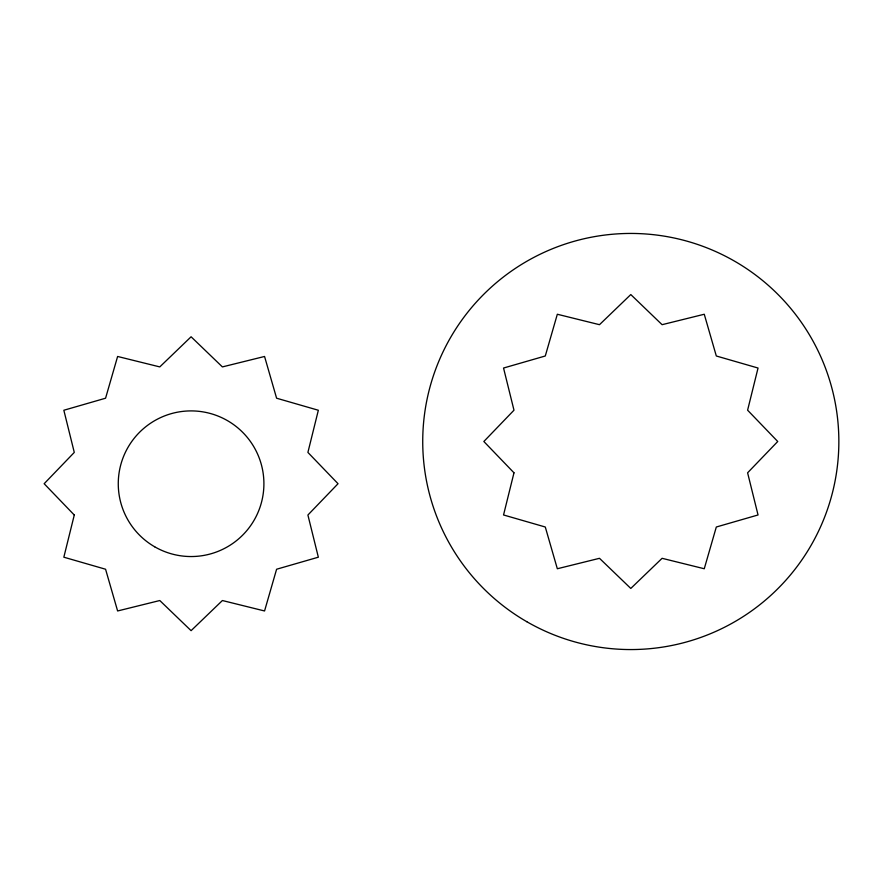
<?xml version="1.0" encoding="UTF-8"?>
<svg xmlns="http://www.w3.org/2000/svg" width="883" height="883" viewBox="0 0 883 883"><rect width="100%" height="100%" fill="white"/><g stroke="black" fill="none" stroke-linecap="round" stroke-linejoin="round"><path stroke-width="1.32" d="M74.282 515.021L63.841 557.195L105.574 569.237L117.616 610.97L159.79 600.528L191.092 630.661L222.395 600.528L264.558 610.97L276.6 569.237L318.344 557.195L307.902 515.021L338.034 483.718L307.902 452.416L318.344 410.253L276.6 398.211L264.558 356.467L222.395 366.909L191.092 336.776L159.79 366.909L117.616 356.467L105.574 398.211L63.841 410.253L74.282 452.416L44.15 483.718L74.282 515.021M513.983 472.802L503.542 514.966L545.286 527.008L557.328 568.751L599.491 558.31L630.793 588.442L662.095 558.31L704.259 568.751L716.312 527.008L758.044 514.966L747.603 472.802L777.735 441.5L747.603 410.198L758.044 368.034L716.312 355.992L704.259 314.249L662.095 324.69L630.793 294.558L599.491 324.69L557.328 314.249L545.286 355.992L503.542 368.034L513.983 410.198L483.851 441.5L513.983 472.802M526.765 621.687A208.057 208.057 0 0 0 838.85 441.5A208.057 208.057 0 0 0 526.765 261.313A208.057 208.057 0 0 0 526.765 621.687M154.68 546.787A72.814 72.814 0 0 0 263.907 483.718A72.814 72.814 0 0 0 154.68 420.661A72.814 72.814 0 0 0 154.68 546.787"/></g></svg>
